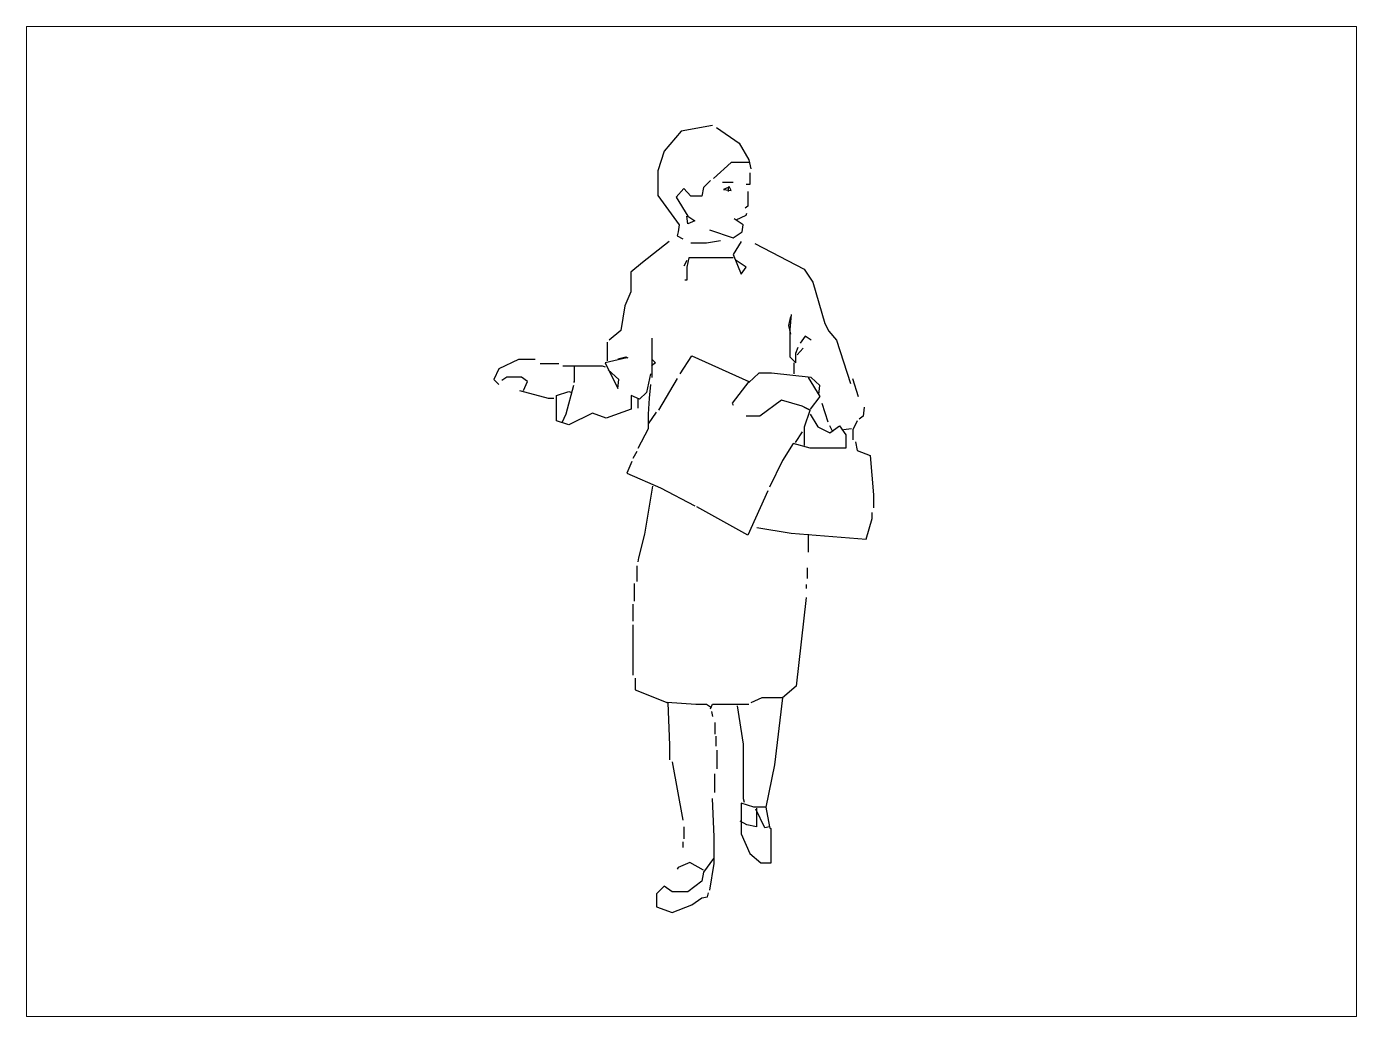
# Paper-space layout 'Drawing519' of a CAD drawing. Header units: millimetres. Extents: x 8 to 639, y 4 to 473.
# The model-space entities are those that its viewports show. They can reach past a viewport. Long polylines and large blocks are cut down to what shows.
import ezdxf

# ---------------------------------------------------------------- set-up
doc = ezdxf.new("R2010")
doc.units = ezdxf.units.MM
doc.layers.add('Standard', color=7, linetype='Continuous')

msp = doc.modelspace()

# ---------------------------------------------------------------- linework, layer by layer
at = {"layer": 'Standard', "linetype": 'Continuous'}
for points in [[(260.583, 394.226), (258.45, 393.825), (257.316, 392.492), (256.883, 391.159), (256.883, 389.492), (258.316, 387.492), (258.25, 387.025), (258.183, 386.759), (258.583, 386.559)], [(260.85, 394.093), (262.383, 393.025), (263.05, 391.893), (263.183, 391.292)], [(263.05, 391.726), (261.85, 391.726), (260.65, 390.626)], [(263.116, 391.025), (263.116, 390.226), (262.85, 390.226)], [(260.45, 390.492), (259.983, 390.025), (259.85, 389.426), (259.116, 389.426), (258.65, 389.959), (258.116, 389.359), (258.916, 388.093), (259.383, 387.759), (258.916, 387.559), (258.85, 388.093)], [(261.25, 390.393), (261.983, 390.393)], [(261.65, 390.025), (261.316, 389.893), (261.85, 389.825), (261.716, 390.093), (261.65, 390.025)], [(261.65, 390.025), (261.65, 389.759)], [(262.983, 389.759), (262.983, 388.759), (262.783, 388.626)], [(262.183, 387.825), (262.85, 388.159), (262.916, 388.292)], [(260.383, 387.159), (261.983, 386.626), (262.583, 387.025), (262.65, 387.492), (262.05, 387.893)], [(257.65, 386.359), (255.85, 384.959), (255.05, 384.292), (255.05, 382.959), (254.65, 382.025), (254.383, 380.359), (253.583, 379.692)], [(261.116, 386.426), (260.183, 386.259), (259.116, 386.259)], [(262.516, 386.359), (261.983, 385.492), (262.516, 384.159), (262.85, 384.626), (262.183, 385.093), (262.116, 385.093)], [(263.45, 386.226), (266.783, 384.492), (267.383, 383.626), (268.183, 380.825), (268.45, 380.292), (268.983, 379.692), (269.916, 376.759)], [(261.983, 385.259), (260.516, 385.275), (258.983, 385.275), (258.85, 384.626), (258.85, 383.759), (258.716, 383.759)], [(258.85, 385.093), (258.65, 384.692)], [(265.85, 381.292), (265.716, 380.692), (265.85, 380.093)], [(265.916, 381.426), (265.816, 380.426), (265.816, 378.559), (266.216, 378.159), (266.216, 378.825), (266.383, 379.226)], [(267.25, 379.692), (266.85, 379.959), (266.516, 379.492)], [(253.483, 378.292), (253.483, 379.559)], [(256.483, 379.825), (256.483, 377.159)], [(266.316, 378.692), (266.716, 379.159)], [(248.583, 378.393), (247.45, 378.393), (246.116, 377.759), (245.783, 377.025), (246.116, 376.692)], [(248.916, 378.126), (250.183, 378.126)], [(254.783, 378.492), (253.316, 378.159), (254.183, 376.426), (254.25, 377.025), (253.516, 377.692)], [(254.183, 378.426), (254.716, 378.559), (254.85, 378.492)], [(256.516, 378.359), (256.716, 378.159), (256.45, 377.959)], [(258.383, 377.426), (259.183, 378.626), (263.05, 376.893), (261.916, 375.426), (261.983, 375.292)], [(266.083, 378.159), (266.083, 377.426)], [(247.783, 376.292), (248.05, 376.893), (247.65, 377.192), (246.65, 377.192), (246.316, 376.959)], [(256.383, 377.426), (256.116, 376.159), (255.65, 375.692), (255.083, 375.959), (255.083, 375.025), (253.383, 374.426), (252.45, 374.759), (250.85, 373.959), (250.016, 374.226), (250.016, 375.959), (250.85, 376.226), (251.05, 376.159)], [(250.45, 377.959), (253.116, 377.959), (253.316, 377.893)], [(251.216, 377.893), (251.216, 376.893), (251.183, 376.825)], [(267.783, 376.025), (267.85, 376.626), (267.25, 377.159), (264.583, 377.459), (263.716, 377.459), (263.05, 376.825)], [(247.516, 376.292), (249.45, 375.759), (249.85, 375.759)], [(251.183, 376.626), (250.65, 374.692), (250.383, 374.093)], [(256.383, 376.692), (256.283, 375.759), (256.233, 374.692), (256.233, 373.692), (255.516, 372.359)], [(258.183, 377.093), (256.916, 374.959)], [(267.05, 377.159), (267.85, 375.893), (267.183, 375.025)], [(270.05, 377.093), (270.45, 375.893)], [(255.516, 375.692), (255.516, 375.093)], [(266.816, 372.559), (266.816, 373.825), (267.183, 374.959), (266.65, 375.226), (265.25, 375.626), (263.783, 374.559), (262.85, 374.559)], [(267.983, 375.426), (268.383, 374.159)], [(256.25, 374.025), (256.783, 374.825)], [(267.183, 374.692), (267.716, 373.825), (268.516, 373.426), (269.183, 373.893), (269.616, 373.292), (269.616, 372.393), (267.183, 372.393), (266.05, 372.692), (265.316, 371.559), (264.45, 369.759)], [(266.783, 375.159), (267.183, 374.959)], [(270.85, 375.159), (270.783, 374.559), (270.516, 374.359)], [(268.716, 373.492), (268.516, 373.893)], [(269.983, 373.692), (269.45, 373.626)], [(270.383, 374.226), (270.083, 373.626), (270.083, 372.959)], [(266.65, 373.492), (266.183, 372.759)], [(270.25, 372.825), (270.383, 372.226), (271.25, 371.893), (271.483, 369.226), (271.483, 368.359)], [(255.45, 372.159), (255.183, 371.692)], [(255.116, 371.492), (254.783, 370.692), (257.05, 369.692), (259.383, 368.492)], [(256.516, 369.825), (255.983, 366.559), (255.583, 364.959), (255.516, 364.692)], [(264.316, 369.492), (262.983, 366.492), (259.516, 368.426)], [(263.583, 367.025), (265.916, 366.626), (270.983, 366.226), (271.383, 367.626), (271.383, 368.025)], [(267.05, 366.559), (267.05, 365.359)], [(255.45, 364.426), (255.45, 363.359)], [(266.983, 364.292), (266.983, 363.559)], [(255.283, 363.226), (255.283, 362.025)], [(266.916, 363.159), (266.916, 362.893)], [(266.916, 362.292), (266.25, 356.292), (265.316, 355.492), (264.783, 350.959), (264.183, 348.093), (264.45, 346.759), (264.116, 346.692), (263.516, 347.959)], [(255.183, 361.825), (255.183, 360.692)], [(255.183, 360.426), (255.183, 357.025)], [(255.35, 356.825), (255.35, 356.025), (257.55, 355.159), (257.666, 352.292), (257.666, 351.292)], [(257.516, 355.192), (259.45, 355.075), (260.183, 355.075), (260.45, 354.893)], [(260.45, 354.759), (260.583, 355.059), (263.05, 355.059)], [(262.25, 354.959), (262.65, 352.359), (262.65, 348.692), (262.716, 348.426)], [(265.316, 355.492), (263.916, 355.492), (263.183, 355.159)], [(260.516, 354.559), (260.583, 354.226)], [(260.75, 353.825), (260.75, 353.025)], [(260.816, 352.893), (260.816, 352.226)], [(260.883, 351.959), (260.883, 350.692)], [(257.85, 351.159), (258.583, 347.226)], [(260.716, 350.359), (260.716, 349.093)], [(260.55, 348.692), (260.666, 346.093), (260.666, 344.292), (260.383, 342.492)], [(264.183, 348.093), (263.383, 348.093), (262.516, 348.359), (262.516, 346.292), (263.116, 344.959), (263.85, 344.325), (264.55, 344.325), (264.55, 346.626), (264.45, 346.692)], [(263.55, 348.025), (263.55, 346.759), (262.916, 346.893), (262.45, 347.159)], [(258.65, 346.759), (258.65, 345.959)], [(258.583, 345.759), (258.583, 345.359)], [(260.65, 344.626), (259.983, 343.692), (259.85, 343.093), (258.916, 342.359), (257.85, 342.359), (257.316, 342.759), (256.783, 342.226), (256.783, 341.359), (257.85, 340.959), (259.183, 341.492), (259.85, 341.959), (260.25, 342.025), (260.316, 342.292)], [(259.983, 343.825), (259.05, 344.359), (258.25, 344.025), (258.183, 343.893)]]:
    msp.add_lwpolyline(points, dxfattribs=at)

psp = doc.layouts.new('Drawing519')

# ---------------------------------------------------------------- viewports
at = {"layer": '0'}
psp.add_viewport(center=(323.18, 238.33), size=(630.96, 469.4179), view_center_point=(259.159, 367.425), view_height=66.96843, dxfattribs=at)

doc.saveas('drawing.dxf')
